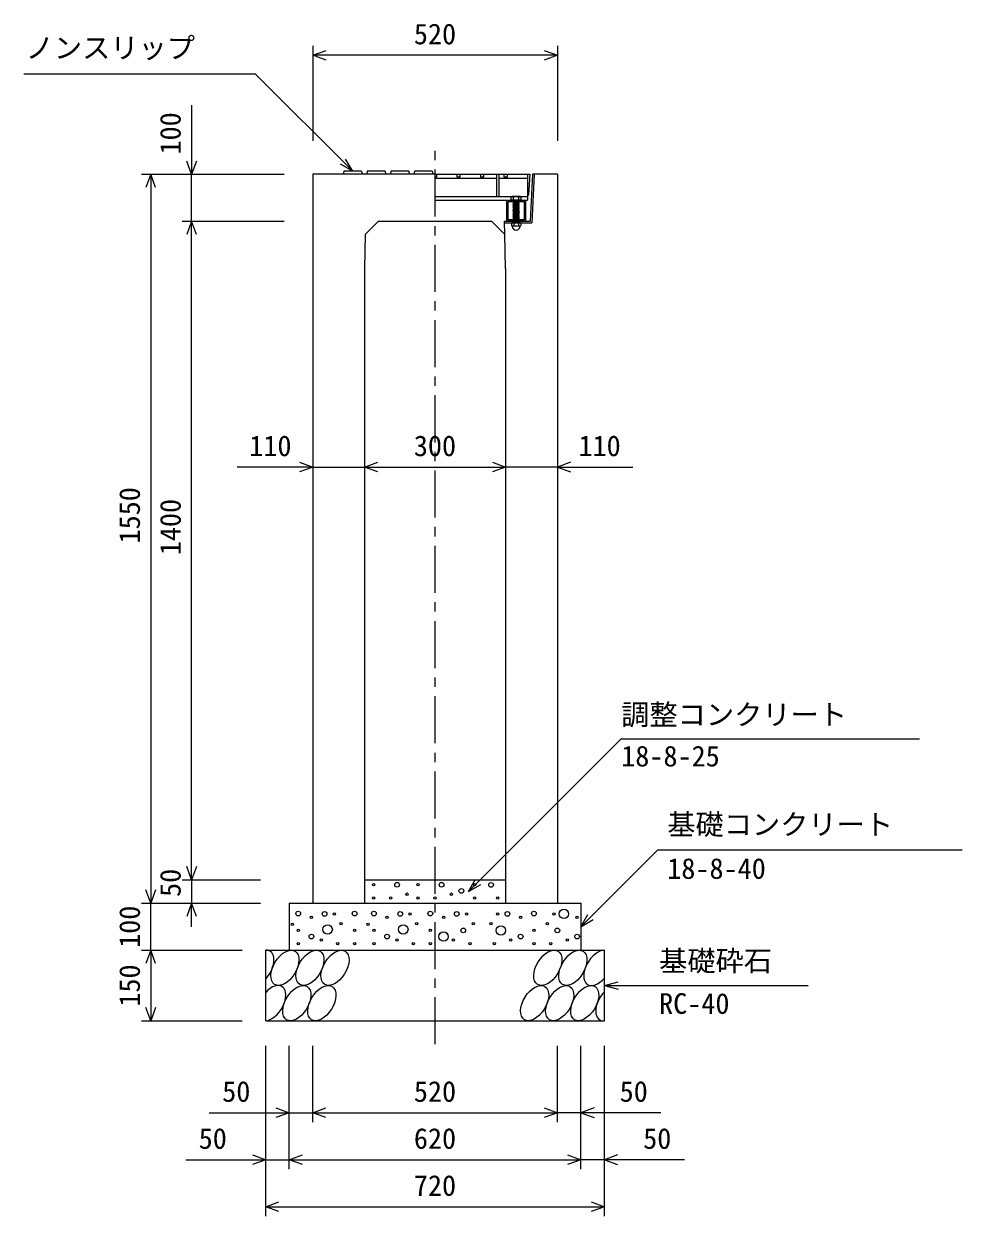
# Model space of a CAD drawing. Units: millimetres, scale not verified. Extents: x -16800 to 16800, y -5940 to 5940.
# Drawn here: x 9708 to 11702, y -2534 to 1 of the extents above; entities that cross this region are included whole.
import ezdxf
from ezdxf.enums import TextEntityAlignment as Align

# ---------------------------------------------------------------- set-up
doc = ezdxf.new("R2010")
doc.units = ezdxf.units.MM
doc.header["$LTSCALE"] = 20
doc.linetypes.add('CHAIN1', pattern=[8, 5, -1, 1, -1])
doc.linetypes.add('DOTTED', pattern=[1.75, 0.25, -1.5])
for name, color, linetype, lineweight in [('0-1_OUTLINE', 3, 'Continuous', 25), ('0-6_HATCH', 6, 'Continuous', 25), ('0-9_DIM', 7, 'Continuous', 25)]:
    doc.layers.add(name, color=color, linetype=linetype, lineweight=lineweight)
doc.styles.add('ＭＳ ゴシック', font='')
doc.styles.get('ＭＳ ゴシック').set_extended_font_data('MS Gothic')

msp = doc.modelspace()

# ---------------------------------------------------------------- linework, layer by layer
at = {"layer": '0-1_OUTLINE'}
for p, q in [((10581.78, -318.79), (10321.78, -318.79)), ((10321.78, -318.79), (10321.78, -1868.79)), ((10841.78, -318.79), (10789.28, -318.79)), ((10841.78, -318.79), (10841.78, -1868.79)), ((10461.78, -418.79), (10433.58, -447)), ((10433.58, -447), (10431.78, -518.79)), ((10731.78, -518.79), (10729.99, -447)), ((10431.78, -518.79), (10431.78, -1868.79)), ((10731.78, -518.79), (10731.78, -1868.79)), ((10431.78, -1818.79), (10731.78, -1818.79)), ((10271.78, -1868.79), (10271.78, -1968.79)), ((10271.78, -1868.79), (10891.78, -1868.79)), ((10321.78, -1868.79), (10431.78, -1868.79)), ((10731.78, -1868.79), (10841.78, -1868.79)), ((10891.78, -1868.79), (10891.78, -1968.79)), ((10221.78, -2118.79), (10221.78, -1968.79)), ((10221.78, -1968.79), (10941.78, -1968.79)), ((10941.78, -2118.79), (10941.78, -1968.79)), ((10221.78, -2118.79), (10941.78, -2118.79))]:
    msp.add_line(p, q, dxfattribs=at)
msp.add_lwpolyline([(10461.78, -418.79), (10701.78, -418.79), (10729.99, -447)], dxfattribs=at)
at = {"layer": '0-6_HATCH'}
for p, q in [((10387.78, -312.29), (10386.78, -318.79)), ((10425.78, -312.29), (10387.78, -312.29)), ((10425.78, -312.29), (10426.78, -318.79)), ((10437.78, -312.29), (10436.78, -318.79)), ((10475.78, -312.29), (10437.78, -312.29)), ((10475.78, -312.29), (10476.78, -318.79)), ((10487.78, -312.29), (10486.78, -318.79)), ((10525.78, -312.29), (10487.78, -312.29)), ((10525.78, -312.29), (10526.78, -318.79)), ((10537.78, -312.29), (10536.78, -318.79)), ((10575.78, -312.29), (10537.78, -312.29)), ((10575.78, -312.29), (10576.78, -318.79)), ((10581.78, -318.79), (10784.28, -318.79)), ((10581.78, -326.79), (10712.78, -326.79)), ((10712.78, -318.79), (10712.78, -365.79)), ((10717.28, -318.79), (10717.28, -365.79)), ((10717.28, -326.79), (10778.28, -326.79)), ((10778.28, -318.79), (10778.28, -373.79)), ((10789.28, -318.79), (10784.28, -418.79)), ((10792.49, -318.79), (10787.33, -421.99)), ((10581.78, -365.79), (10778.28, -365.79)), ((10581.78, -373.79), (10778.28, -373.79)), ((10745.78, -366.29), (10743.78, -367.79)), ((10743.78, -373.79), (10743.78, -367.79)), ((10764.78, -373.79), (10743.78, -373.79)), ((10744.11, -367.52), (10745.78, -366.29)), ((10762.78, -366.29), (10745.78, -366.29)), ((10747.78, -373.79), (10760.78, -373.79)), ((10747.78, -374.79), (10748.78, -373.79)), ((10748.78, -375.79), (10747.78, -374.79)), ((10747.78, -376.79), (10748.78, -375.79)), ((10748.78, -377.79), (10747.78, -376.79)), ((10747.78, -378.79), (10748.78, -377.79)), ((10760.78, -377.79), (10747.78, -378.79)), ((10748.78, -379.79), (10747.78, -378.79)), ((10747.78, -380.79), (10748.78, -379.79)), ((10760.78, -379.79), (10747.78, -380.79)), ((10748.78, -373.79), (10748.78, -367.79)), ((10759.78, -373.79), (10759.78, -367.79)), ((10759.78, -374.79), (10760.78, -373.79)), ((10760.78, -375.79), (10759.78, -374.79)), ((10759.78, -378.79), (10760.78, -377.79)), ((10760.78, -379.79), (10759.78, -378.79)), ((10759.78, -380.79), (10760.78, -379.79)), ((10764.46, -367.52), (10762.78, -366.29)), ((10764.78, -373.79), (10764.78, -367.79)), ((10748.78, -381.79), (10747.78, -380.79)), ((10747.78, -382.79), (10748.78, -381.79)), ((10760.78, -381.79), (10747.78, -382.79)), ((10748.78, -383.79), (10747.78, -382.79)), ((10747.78, -384.79), (10748.78, -383.79)), ((10760.78, -383.79), (10747.78, -384.79)), ((10748.78, -385.79), (10747.78, -384.79)), ((10760.78, -385.79), (10747.78, -386.79)), ((10747.78, -386.79), (10748.78, -385.79)), ((10760.78, -387.79), (10747.78, -388.79)), ((10748.78, -389.79), (10747.78, -388.79)), ((10760.78, -389.79), (10747.78, -390.79)), ((10747.78, -390.79), (10748.78, -389.79)), ((10748.78, -391.79), (10747.78, -390.79)), ((10760.78, -391.79), (10747.78, -392.79)), ((10747.78, -392.79), (10748.78, -391.79)), ((10748.78, -393.79), (10747.78, -392.79)), ((10760.78, -393.79), (10747.78, -394.79)), ((10747.78, -394.79), (10748.78, -393.79)), ((10748.78, -395.79), (10747.78, -394.79)), ((10760.78, -395.79), (10747.78, -396.79)), ((10747.78, -396.79), (10748.78, -395.79)), ((10748.78, -397.79), (10747.78, -396.79)), ((10760.78, -397.79), (10747.78, -398.79)), ((10747.78, -398.79), (10748.78, -397.79)), ((10748.78, -399.79), (10747.78, -398.79)), ((10760.78, -399.79), (10747.78, -400.79)), ((10747.78, -400.79), (10748.78, -399.79)), ((10748.78, -401.79), (10747.78, -400.79)), ((10760.78, -401.79), (10747.78, -402.79)), ((10747.78, -402.79), (10748.78, -401.79)), ((10748.78, -403.79), (10747.78, -402.79)), ((10760.78, -403.79), (10747.78, -404.79)), ((10747.78, -404.79), (10748.78, -403.79)), ((10748.78, -405.79), (10747.78, -404.79)), ((10760.78, -381.79), (10759.78, -380.79)), ((10759.78, -382.79), (10760.78, -381.79)), ((10760.78, -383.79), (10759.78, -382.79)), ((10759.78, -386.79), (10760.78, -385.79)), ((10760.78, -387.79), (10759.78, -386.79)), ((10759.78, -388.79), (10760.78, -387.79)), ((10760.78, -389.79), (10759.78, -388.79)), ((10759.78, -390.79), (10760.78, -389.79)), ((10759.78, -390.79), (10760.78, -391.79)), ((10759.78, -392.79), (10760.78, -391.79)), ((10759.78, -392.79), (10760.78, -393.79)), ((10759.78, -394.79), (10760.78, -393.79)), ((10759.78, -394.79), (10760.78, -395.79)), ((10759.78, -396.79), (10760.78, -395.79)), ((10759.78, -396.79), (10760.78, -397.79)), ((10759.78, -398.79), (10760.78, -397.79)), ((10759.78, -398.79), (10760.78, -399.79)), ((10759.78, -400.79), (10760.78, -399.79)), ((10759.78, -400.79), (10760.78, -401.79)), ((10759.78, -402.79), (10760.78, -401.79)), ((10759.78, -402.79), (10760.78, -403.79)), ((10759.78, -404.79), (10760.78, -403.79)), ((10759.78, -404.79), (10760.78, -405.79)), ((10729.99, -447), (10729.28, -418.79)), ((10729.28, -418.79), (10784.28, -418.79)), ((10729.36, -421.99), (10787.33, -421.99)), ((10744.94, -421.99), (10744.08, -422.64)), ((10744.08, -422.64), (10744.08, -427.82)), ((10745.77, -428.79), (10744.08, -427.82)), ((10763.62, -421.99), (10744.94, -421.99)), ((10745.77, -429.12), (10745.77, -428.79)), ((10762.8, -428.79), (10745.77, -428.79)), ((10762.8, -429.12), (10745.77, -429.12)), ((10760.78, -405.79), (10747.78, -406.79)), ((10747.78, -406.79), (10748.78, -405.79)), ((10748.78, -407.79), (10747.78, -406.79)), ((10760.78, -407.79), (10747.78, -408.79)), ((10747.78, -408.79), (10748.78, -407.79)), ((10748.78, -409.79), (10747.78, -408.79)), ((10760.78, -409.79), (10747.78, -410.79)), ((10747.78, -410.79), (10748.78, -409.79)), ((10748.78, -411.79), (10747.78, -410.79)), ((10760.78, -411.79), (10747.78, -412.79)), ((10747.78, -412.79), (10748.78, -411.79)), ((10748.78, -413.79), (10747.78, -412.79)), ((10760.78, -413.79), (10747.78, -414.79)), ((10747.78, -414.79), (10748.78, -413.79)), ((10748.78, -415.79), (10747.78, -414.79)), ((10747.79, -416.79), (10748.79, -415.79)), ((10748.79, -417.79), (10747.79, -416.79)), ((10747.79, -418.79), (10748.79, -417.79)), ((10748.79, -419.79), (10747.79, -418.79)), ((10747.79, -420.79), (10748.79, -419.79)), ((10748.79, -421.79), (10747.79, -420.79)), ((10748.6, -421.99), (10748.79, -421.8)), ((10748.6, -421.99), (10760.6, -421.99)), ((10749.18, -422.64), (10749.18, -427.82)), ((10759.39, -422.64), (10759.39, -427.82)), ((10759.78, -406.79), (10760.78, -405.79)), ((10759.78, -406.79), (10760.78, -407.79)), ((10759.78, -408.79), (10760.78, -407.79)), ((10759.78, -408.79), (10760.78, -409.79)), ((10759.78, -410.79), (10760.78, -409.79)), ((10759.78, -410.79), (10760.78, -411.79)), ((10759.78, -412.79), (10760.78, -411.79)), ((10759.78, -412.79), (10760.79, -413.79)), ((10759.78, -414.79), (10760.78, -413.79)), ((10759.78, -414.79), (10760.79, -415.79)), ((10759.79, -416.79), (10760.79, -415.79)), ((10759.79, -416.79), (10760.79, -417.79)), ((10759.79, -418.79), (10760.79, -417.79)), ((10759.79, -418.79), (10760.79, -419.79)), ((10759.79, -420.79), (10760.79, -419.79)), ((10759.79, -420.79), (10760.79, -421.8)), ((10760.6, -421.99), (10760.79, -421.8)), ((10762.8, -428.79), (10764.49, -427.82)), ((10762.8, -429.12), (10762.8, -428.79)), ((10763.62, -421.99), (10764.49, -422.64)), ((10764.49, -422.64), (10764.49, -427.82))]:
    msp.add_line(p, q, dxfattribs=at)
at = {"layer": '0-6_HATCH', "linetype": 'DOTTED'}
for p, q in [((10760.78, -373.79), (10747.78, -374.79)), ((10760.78, -375.79), (10747.78, -376.79)), ((10760.79, -415.79), (10747.79, -416.79)), ((10760.79, -417.79), (10747.79, -418.79)), ((10760.79, -419.79), (10747.79, -420.79))]:
    msp.add_line(p, q, dxfattribs=at)
at = {"layer": '0-6_HATCH'}
for points in [[(10584.78, -318.79), (10584.78, -324.79), (10581.78, -324.79)], [(10634.78, -318.79), (10634.78, -324.79), (10628.78, -324.79), (10628.78, -318.79)], [(10684.78, -318.79), (10684.78, -324.79), (10678.78, -324.79), (10678.78, -318.79)], [(10734.78, -318.79), (10734.78, -324.79), (10728.78, -324.79), (10728.78, -318.79)], [(10778.28, -362.79), (10781.28, -362.79), (10784.28, -318.79)], [(10760.78, -377.79), (10759.78, -376.79), (10760.78, -375.79)], [(10747.78, -388.79), (10748.78, -387.79), (10747.78, -386.79)], [(10760.78, -385.79), (10759.78, -384.79), (10760.78, -383.79)]]:
    msp.add_lwpolyline(points, dxfattribs=at)
for points in [[(10774.28, -373.79), (10774.28, -418.79), (10734.28, -418.79), (10734.28, -373.79)], [(10771.08, -376.99), (10771.08, -415.59), (10737.48, -415.59), (10737.48, -376.99)]]:
    msp.add_lwpolyline(points, close=True, dxfattribs=at)
for centre, radius in [((10501.19, -1829.48), 5), ((10595.66, -1829.48), 5), ((10700.92, -1829.76), 5), ((10451.28, -1829.48), 2.5), ((10522.21, -1849.61), 2.5), ((10545.75, -1829.48), 2.5), ((10616.69, -1849.61), 2.5), ((10637.71, -1842.61), 5), ((10665.75, -1829.48), 2.5), ((10451.28, -1857.49), 2.5), ((10487.17, -1857.49), 2.5), ((10545.75, -1857.49), 2.5), ((10581.64, -1857.49), 2.5), ((10665.75, -1857.49), 2.5), ((10714.94, -1857.78), 2.5), ((10290.85, -1890.74), 5), ((10318.89, -1898.62), 2.5), ((10346.92, -1891.61), 5), ((10367.95, -1891.61), 2.5), ((10410.85, -1890.74), 5), ((10451.75, -1890.74), 5), ((10479.79, -1898.62), 2.5), ((10507.82, -1891.61), 5), ((10528.86, -1891.61), 2.5), ((10571.75, -1890.74), 5), ((10599.79, -1898.62), 2.5), ((10627.82, -1891.61), 5), ((10648.86, -1891.61), 2.5), ((10714.71, -1891.61), 2.5), ((10735.74, -1891.61), 5), ((10763.78, -1898.62), 2.5), ((10791.82, -1890.74), 5), ((10834.71, -1891.61), 2.5), ((10855.74, -1891.61), 10), ((10883.78, -1898.62), 2.5), ((10278.43, -1913.53), 2.5), ((10290.85, -1926.63), 2.5), ((10353.46, -1924.63), 10), ((10381.97, -1912.62), 2.5), ((10410.85, -1926.63), 2.5), ((10439.33, -1913.53), 2.5), ((10451.75, -1926.63), 2.5), ((10514.36, -1924.63), 10), ((10542.87, -1912.62), 2.5), ((10571.75, -1926.63), 2.5), ((10641.84, -1926.63), 5), ((10662.87, -1912.62), 2.5), ((10700.69, -1912.62), 2.5), ((10721.72, -1926.63), 10), ((10791.82, -1926.63), 2.5), ((10820.69, -1912.62), 2.5), ((10841.72, -1926.63), 5), ((10290.85, -1954.64), 2.5), ((10318.89, -1939.76), 5), ((10339.91, -1946.77), 2.5), ((10374.96, -1954.64), 2.5), ((10410.85, -1954.64), 2.5), ((10451.75, -1954.64), 2.5), ((10479.79, -1939.76), 5), ((10500.82, -1946.77), 2.5), ((10535.86, -1954.64), 2.5), ((10571.75, -1954.64), 2.5), ((10599.79, -1939.76), 10), ((10620.82, -1946.77), 2.5), ((10655.86, -1954.64), 2.5), ((10707.7, -1954.64), 2.5), ((10742.75, -1946.77), 2.5), ((10763.78, -1939.76), 5), ((10791.82, -1954.64), 2.5), ((10827.7, -1954.64), 2.5), ((10862.75, -1946.77), 2.5), ((10883.78, -1939.76), 5)]:
    msp.add_circle(centre, radius, dxfattribs=at)
for centre, radius, start, end in [((10746.28, -370.42), 3.62, 46.39563, 133.60437), ((10754.28, -382.42), 15.62, 69.39075, 110.60925), ((10762.28, -370.42), 3.62, 46.39563, 133.60437), ((10746.63, -427.34), 5.35, 61.49832, 118.50684), ((10746.63, -423.12), 5.35, 241.49843, 298.50089), ((10754.28, -429.12), 8.19, 180, 359.99995), ((10754.28, -442.41), 20.42, 75.52621, 104.47362), ((10754.28, -408.05), 20.42, 255.52638, 284.47374), ((10761.94, -427.34), 5.35, 61.49231, 118.50169), ((10761.94, -423.12), 5.35, 241.49989, 298.5)]:
    msp.add_arc(centre, radius, start, end, dxfattribs=at)
for centre, start_param, end_param in [((10209.42, -2006.3), 4.385593, 6.6745444), ((10927.92, -2006.3), 0.3357715, 4.4411806), ((10234.74, -2081.29), 3.5111464, 7.548991), ((10953.25, -2081.29), 1.2110787, 3.5658734)]:
    msp.add_ellipse(centre, major_axis=(21.81, 35.31), ratio=0.5792, start_param=start_param, end_param=end_param, dxfattribs=at)
for centre in [(10262.63, -2006.3), (10315.84, -2006.3), (10369.05, -2006.3), (10821.51, -2006.3), (10874.72, -2006.3), (10287.95, -2081.29), (10341.16, -2081.29), (10793.62, -2081.29), (10846.83, -2081.29), (10900.04, -2081.29)]:
    msp.add_ellipse(centre, major_axis=(21.81, 35.31), ratio=0.5792, dxfattribs=at)
at = {"layer": '0-9_DIM'}
for p, q in [((10321.78, -45.58), (10321.78, -247.32)), ((10841.78, -45.58), (10841.78, -247.32)), ((10841.78, -65.58), (10321.78, -65.58)), ((9707.68, -105.25), (10199.75, -105.25)), ((10406.78, -312.29), (10199.75, -105.25)), ((10064.25, -171.63), (10064.25, -318.79)), ((10406.78, -312.29), (10380.8, -297.29)), ((10406.78, -312.29), (10391.78, -286.31)), ((9957.58, -318.79), (10260.91, -318.79)), ((9977.58, -318.79), (9977.58, -1868.79)), ((10064.25, -418.79), (10064.25, -318.79)), ((10044.25, -418.79), (10260.91, -418.79)), ((10064.25, -1818.79), (10064.25, -418.79)), ((10321.78, -941.35), (10161.01, -941.35)), ((10321.78, -941.35), (10431.78, -941.35)), ((10431.78, -941.35), (10731.78, -941.35)), ((10841.78, -941.35), (10731.78, -941.35)), ((10841.78, -941.35), (11002.55, -941.35)), ((10653.1, -1843.79), (10977.57, -1519.33)), ((10977.57, -1519.33), (11611.92, -1519.33)), ((11055.44, -1755.14), (10891.78, -1918.79)), ((11055.44, -1755.14), (11702.31, -1755.14)), ((10044.25, -1818.79), (10210.91, -1818.79)), ((10064.25, -1818.79), (10064.25, -1868.79)), ((10653.1, -1843.79), (10668.1, -1817.81)), ((10653.1, -1843.79), (10679.08, -1828.79)), ((9957.58, -1868.79), (10210.91, -1868.79)), ((9977.58, -1968.79), (9977.58, -1868.79)), ((10064.25, -1918.79), (10064.25, -1868.79)), ((10891.78, -1918.79), (10906.78, -1892.81)), ((10891.78, -1918.79), (10917.76, -1903.79)), ((9957.58, -1968.79), (10171.78, -1968.79)), ((9977.58, -1968.79), (9977.58, -2118.79)), ((10941.78, -2043.79), (10970.76, -2036.03)), ((10941.78, -2043.79), (11375.1, -2043.79)), ((10941.78, -2043.79), (10970.76, -2051.56)), ((9957.58, -2118.79), (10171.78, -2118.79)), ((10221.78, -2534.3), (10221.78, -2171.96)), ((10271.78, -2434.3), (10271.78, -2171.96)), ((10321.78, -2334.3), (10321.78, -2171.96)), ((10841.78, -2334.3), (10841.78, -2171.96)), ((10891.78, -2434.3), (10891.78, -2171.96)), ((10941.78, -2534.3), (10941.78, -2171.96)), ((10101.78, -2314.3), (10321.78, -2314.3)), ((10321.78, -2314.3), (10841.78, -2314.3)), ((11061.78, -2314.3), (10841.78, -2314.3)), ((10051.78, -2414.3), (10271.78, -2414.3)), ((10271.78, -2414.3), (10891.78, -2414.3)), ((11111.78, -2414.3), (10891.78, -2414.3)), ((10221.78, -2514.3), (10941.78, -2514.3))]:
    msp.add_line(p, q, dxfattribs=at)
at = {"layer": '0-9_DIM', "linetype": 'CHAIN1'}
msp.add_line((10581.78, -2168.79), (10581.78, -268.79), dxfattribs=at)
at = {"layer": '0-9_DIM'}
for points in [[(10350.01, -75.84), (10321.82, -65.58), (10350.01, -55.32)], [(10813.63, -55.32), (10841.82, -65.58), (10813.63, -75.84)], [(10074.51, -290.6), (10064.25, -318.79), (10053.99, -290.6)], [(9987.84, -346.98), (9977.58, -318.79), (9967.32, -346.98)], [(10074.51, -446.98), (10064.25, -418.79), (10053.99, -446.98)], [(10293.59, -931.09), (10321.78, -941.35), (10293.59, -951.61)], [(10459.97, -951.61), (10431.78, -941.35), (10459.97, -931.09)], [(10703.59, -931.09), (10731.78, -941.35), (10703.59, -951.61)], [(10869.97, -931.09), (10841.78, -941.35), (10869.97, -951.61)], [(10074.51, -1790.6), (10064.25, -1818.79), (10053.99, -1790.6)], [(9987.84, -1840.6), (9977.58, -1868.79), (9967.32, -1840.6)], [(10074.51, -1896.98), (10064.25, -1868.79), (10053.99, -1896.98)], [(9987.84, -1996.98), (9977.58, -1968.79), (9967.32, -1996.98)], [(9987.84, -2090.6), (9977.58, -2118.79), (9967.32, -2090.6)], [(10243.59, -2304.04), (10271.78, -2314.3), (10243.59, -2324.57)], [(10349.97, -2324.57), (10321.78, -2314.3), (10349.97, -2304.04)], [(10813.59, -2304.04), (10841.78, -2314.3), (10813.59, -2324.57)], [(10919.97, -2304.04), (10891.78, -2314.3), (10919.97, -2324.57)], [(10193.59, -2404.04), (10221.78, -2414.3), (10193.59, -2424.57)], [(10299.97, -2424.57), (10271.78, -2414.3), (10299.97, -2404.04)], [(10863.59, -2404.04), (10891.78, -2414.3), (10863.59, -2424.57)], [(10969.97, -2404.04), (10941.78, -2414.3), (10969.97, -2424.57)], [(10249.97, -2524.57), (10221.78, -2514.3), (10249.97, -2504.04)], [(10913.59, -2504.04), (10941.78, -2514.3), (10913.59, -2524.57)]]:
    msp.add_lwpolyline(points, dxfattribs=at)

# ---------------------------------------------------------------- texts
at = {"layer": '0-9_DIM', "style": 'ＭＳ ゴシック'}
for s, p in [('520', (10536.78, -55.58)), ('ノンスリップ', (9711.53, -85.07)), ('110', (10186.86, -931.35)), ('300', (10536.71, -931.35)), ('110', (10886.7, -931.35)), ('調整コンクリート', (10977.57, -1502.9)), ('18-8-25', (10977.57, -1591.18)), ('基礎コンクリート', (11075.44, -1736.4)), ('18-8-40', (11075.44, -1830.22)), ('基礎砕石', (11058.1, -2026.62)), ('RC-40', (11058.1, -2117.31)), ('50', (10129.34, -2304.3)), ('520', (10536.78, -2304.3)), ('50', (10974.22, -2304.3)), ('50', (10079.34, -2404.3)), ('620', (10536.78, -2404.3)), ('50', (11024.22, -2404.3)), ('720', (10536.78, -2504.3))]:
    msp.add_text(s, height=43.99, dxfattribs=at).set_placement(p, align=Align.BOTTOM_LEFT)
for s, p in [('100', (10054.25, -276.7)), ('1550', (9967.58, -1103.79)), ('1400', (10054.25, -1128.79)), ('50', (10054.25, -1855.46)), ('100', (9967.58, -1963.79)), ('150', (9967.58, -2088.79))]:
    msp.add_text(s, height=43.99, rotation=90, dxfattribs=at).set_placement(p, align=Align.BOTTOM_LEFT)

doc.saveas('drawing.dxf')
